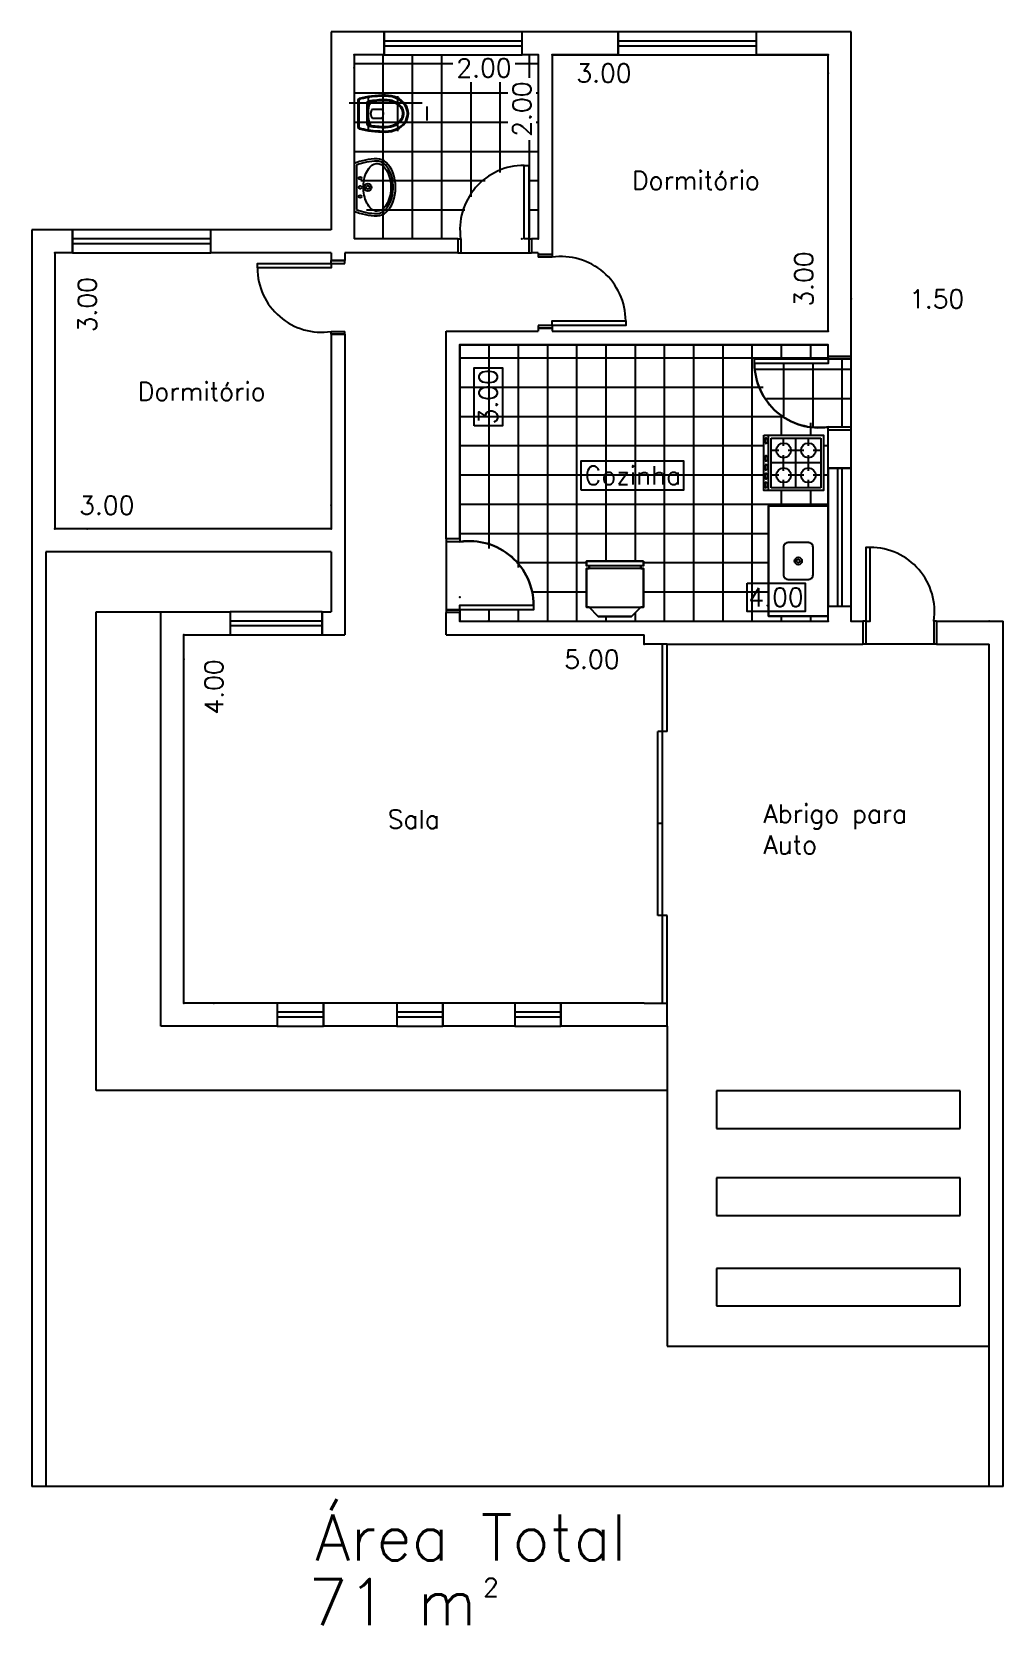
# Model space of a CAD drawing. Extents: x 0 to 10.6, y -1.5 to 15.8.
import ezdxf
from ezdxf.enums import TextEntityAlignment as Align

# ---------------------------------------------------------------- set-up
doc = ezdxf.new("R2010")
doc.units = 0
doc.header["$MEASUREMENT"] = 0
doc.linetypes.add('ACAD_ISO02W100', pattern=[15, 12, -3])
doc.layers.add('1', color=7, linetype='CONTINUOUS')
doc.styles.add('ROMANS', font='ROMANS', dxfattribs={"height": 0.2})

# ---------------------------------------------------------------- blocks, each defined once
blk = doc.blocks.new('J50')
at = {"layer": '1', "color": 7, "linetype": 'Continuous'}
for p, q in [((0, 0.25), (0, 0)), ((0.5, 0.25), (0, 0.25)), ((0.5, 0), (0.5, 0.25)), ((0.5, 0.15), (0, 0.15)), ((0, 0.1), (0.5, 0.1)), ((0, 0), (0.5, 0))]:
    blk.add_line(p, q, dxfattribs=at)
blk = doc.blocks.new('J1')
at = {"layer": '1', "color": 7, "linetype": 'Continuous'}
for p, q in [((0, 0.25), (0, 0)), ((1, 0.25), (0, 0.25)), ((1, 0), (1, 0.25)), ((1, 0.15), (0, 0.15)), ((0, 0.1), (1, 0.1)), ((0, 0), (1, 0))]:
    blk.add_line(p, q, dxfattribs=at)
blk = doc.blocks.new('P80D15')
at = {"layer": '1', "color": 7, "linetype": 'Continuous'}
for p, q in [((0, 0.15), (0, 0)), ((0, 0.15), (0.03, 0.15)), ((0, 0), (0.03, 0)), ((0.03, 0.15), (0.03, 0)), ((0.77, 0.15), (0.77, 0)), ((0.77, 0.15), (0.8, 0.15)), ((0.77, 0), (0.8, 0)), ((0.8, 0.15), (0.8, 0))]:
    blk.add_line(p, q, dxfattribs=at)
blk.add_lwpolyline([(0.77, 0.15), (0.72, 0.15), (0.72, 0.95), (0.77, 0.95)], close=True, dxfattribs=at)
blk.add_arc((0.72, 0.252), 0.698, 90, 188.4445, dxfattribs=at)
blk = doc.blocks.new('P80E25')
at = {"layer": '1', "color": 7, "linetype": 'Continuous'}
for p, q in [((0.03, 0.25), (0, 0.25)), ((0, 0.25), (0, 0)), ((0.03, 0.25), (0.03, 0)), ((0.8, 0.25), (0.77, 0.25)), ((0.77, 0.25), (0.77, 0)), ((0.8, 0.25), (0.8, 0)), ((0.8, 0), (0, 0))]:
    blk.add_line(p, q, dxfattribs=at)
blk.add_lwpolyline([(0.03, 0.25), (0.08, 0.25), (0.08, 1.05), (0.03, 1.05)], close=True, dxfattribs=at)
blk.add_arc((0.08, 0.352), 0.698, 351.5555, 90, dxfattribs=at)
blk = doc.blocks.new('J15')
at = {"layer": '1', "color": 7, "linetype": 'Continuous'}
for p, q in [((1.5, 0.25), (0, 0.25)), ((0, 0.25), (0, 0)), ((1.5, 0), (1.5, 0.25)), ((1.5, 0.15), (0, 0.15)), ((0, 0.1), (1.5, 0.1)), ((0, 0), (1.5, 0))]:
    blk.add_line(p, q, dxfattribs=at)
blk = doc.blocks.new('P80D25')
at = {"layer": '1', "color": 7, "linetype": 'Continuous'}
for p, q in [((0, 0.25), (0, 0)), ((0, 0.25), (0.03, 0.25)), ((0.03, 0.25), (0.03, 0)), ((0.77, 0.25), (0.77, 0)), ((0.77, 0.25), (0.8, 0.25)), ((0.8, 0.25), (0.8, 0)), ((0, 0), (0.8, 0))]:
    blk.add_line(p, q, dxfattribs=at)
blk.add_lwpolyline([(0.77, 0.25), (0.72, 0.25), (0.72, 1.05), (0.77, 1.05)], close=True, dxfattribs=at)
blk.add_arc((0.72, 0.352), 0.698, 90, 188.4445, dxfattribs=at)
blk = doc.blocks.new('VASOSA')
at = {"layer": '1', "color": 7, "linetype": 'Continuous'}
for p, q in [((-0.05, 0.2), (-0.05, 0.3)), ((0.05, 0.2), (0.05, 0.3)), ((-0.145, 0.05), (0.145, 0.05)), ((-0.145, 0.04), (0.145, 0.04)), ((-0.116, 0.15), (0.116, 0.15)), ((-0.116, 0.14), (0.116, 0.14))]:
    blk.add_line(p, q, dxfattribs=at)
for centre, radius, start, end in [((0, 0.25), 0.0707, 44.9896, 134.9689), ((0, 0.25), 0.0707, 225.0311, 315.0104), ((-0.145, 0.06), 0.02, 195.5363, 270), ((-0.145, 0.06), 0.01, 195.5347, 270), ((-0.116, 0.16), 0.02, 189.3868, 270), ((-0.116, 0.16), 0.01, 189.3844, 270), ((0.116, 0.16), 0.01, 270, 350.5759), ((0.116, 0.16), 0.02, 270, 350.5771), ((0.145, 0.06), 0.01, 270, 344.4831), ((0.145, 0.06), 0.02, 270, 344.4637)]:
    blk.add_arc(centre, radius, start, end, dxfattribs=at)
for centre, major_axis, ratio, start_param, end_param in [((0, 0.34), (0, 0.25), 0.8, 4.712389, 7.853982), ((0, 0.34), (0, 0.5), 0.4, 1.570796, 2.178171), ((0, 0.2), (-0.132, 0), 0.380108, 0, 3.141593), ((0, 0.34), (0, 0.5), 0.4, 4.105014, 4.712389)]:
    blk.add_ellipse(centre, major_axis=major_axis, ratio=ratio, start_param=start_param, end_param=end_param, dxfattribs=at)
for points, knots in [([(0.19, 0.34), (0.19, 0.385), (0.18, 0.43), (0.128, 0.535), (0.067, 0.577), (-0.056, 0.582), (-0.118, 0.544), (-0.177, 0.44), (-0.19, 0.39), (-0.19, 0.34)], [0, 0, 0, 0, 0.177081, 0.177081, 0.490064, 0.490064, 0.803048, 0.803048, 1, 1, 1, 1]), ([(0.15, 0.34), (0.15, 0.379), (0.141, 0.418), (0.098, 0.505), (0.052, 0.537), (-0.036, 0.543), (-0.083, 0.519), (-0.137, 0.434), (-0.15, 0.387), (-0.15, 0.34)], [0, 0, 0, 0, 0.176635, 0.176635, 0.481532, 0.481532, 0.786428, 0.786428, 1, 1, 1, 1]), ([(0.14, 0.34), (0.14, 0.377), (0.131, 0.415), (0.086, 0.506), (0.035, 0.535), (-0.049, 0.525), (-0.088, 0.498), (-0.13, 0.419), (-0.14, 0.379), (-0.14, 0.34)], [0, 0, 0, 0, 0.176533, 0.176533, 0.5296, 0.5296, 0.813684, 0.813684, 1, 1, 1, 1]), ([(-0.19, 0.34), (-0.19, 0.263), (-0.183, 0.186), (-0.165, 0.096), (-0.16, 0.076), (-0.155, 0.057)], [0, 0, 0, 0, 0.768322, 0.768322, 1, 1, 1, 1]), ([(0.126, 0.158), (0.13, 0.188), (0.134, 0.22), (0.139, 0.281), (0.14, 0.31), (0.14, 0.34)], [0, 0, 0, 0, 0.526059, 0.526059, 1, 1, 1, 1]), ([(0.135, 0.157), (0.141, 0.188), (0.145, 0.222), (0.149, 0.283), (0.15, 0.312), (0.15, 0.34)], [0, 0, 0, 0, 0.549305, 0.549305, 1, 1, 1, 1]), ([(0.155, 0.057), (0.171, 0.118), (0.183, 0.188), (0.189, 0.287), (0.19, 0.314), (0.19, 0.34)], [0, 0, 0, 0, 0.737868, 0.737868, 1, 1, 1, 1])]:
    blk.add_open_spline(points, degree=3, knots=knots, dxfattribs=at)
for points in [[(-0.15, 0.34), (-0.15, 0.277), (-0.145, 0.214), (-0.135, 0.157)], [(-0.14, 0.34), (-0.14, 0.278), (-0.135, 0.215), (-0.126, 0.158)]]:
    blk.add_open_spline(points, degree=3, dxfattribs=at)
blk = doc.blocks.new('LAVAT')
at = {"layer": '1', "color": 7, "linetype": 'Continuous'}
for p, q in [((-0.257, 0), (0.257, 0)), ((-0.241, 0.025), (0.241, 0.025))]:
    blk.add_line(p, q, dxfattribs=at)
for centre, radius in [((0, 0.15), 0.04), ((-0.1, 0.065), 0.015), ((0, 0.15), 0.02), ((0, 0.065), 0.015), ((0.1, 0.065), 0.015)]:
    blk.add_circle(centre, radius, dxfattribs=at)
for centre, radius, start, end in [((0.31, 0.25), 0.62, 180, 203.78), ((0.31, 0.25), 0.595, 180, 202.2114), ((-0.31, 0.25), 0.595, 337.7886, 0), ((-0.31, 0.25), 0.62, 336.22, 360)]:
    blk.add_arc(centre, radius, start, end, dxfattribs=at)
blk.add_ellipse((0, 0.25), major_axis=(0.31, 0), ratio=0.645161, start_param=0, end_param=3.141593, dxfattribs=at)
for points, knots in [([(0.285, 0.25), (0.285, 0.3), (0.245, 0.354), (0.101, 0.423), (0, 0.434), (-0.174, 0.399), (-0.244, 0.353), (-0.28, 0.286), (-0.285, 0.268), (-0.285, 0.25)], [0, 0, 0, 0, 0.298195, 0.298195, 0.596389, 0.596389, 0.894584, 0.894584, 1, 1, 1, 1]), ([(0.26, 0.25), (0.26, 0.278), (0.242, 0.313), (0.164, 0.37), (0.103, 0.392), (-0.029, 0.404), (-0.098, 0.394), (-0.203, 0.348), (-0.24, 0.314), (-0.266, 0.253), (-0.263, 0.224), (-0.216, 0.162), (-0.168, 0.131), (-0.048, 0.098), (0.023, 0.096), (0.148, 0.123), (0.201, 0.15), (0.251, 0.205), (0.26, 0.229), (0.26, 0.25)], [0, 0, 0, 0, 0.114288, 0.114288, 0.228576, 0.228576, 0.342864, 0.342864, 0.457151, 0.457151, 0.571439, 0.571439, 0.685727, 0.685727, 0.800015, 0.800015, 0.914303, 0.914303, 1, 1, 1, 1])]:
    blk.add_open_spline(points, degree=3, knots=knots, dxfattribs=at)
blk = doc.blocks.new('*M88')
at = {"layer": '1', "color": 7, "linetype": 'Continuous'}
for p in [(140.662, 169.635), (142.662, 169.635), (140.662, 169.493)]:
    blk.add_point(p, dxfattribs=at)
at = {"layer": '1', "color": 7, "linetype": 'Continuous', "style": 'ROMANS'}
blk.add_text('2.00', height=0.2, dxfattribs=at).set_placement((142.073, 169.493), align=Align.MIDDLE)
blk = doc.blocks.new('*M99')
at = {"layer": '1', "color": 7, "linetype": 'Continuous'}
for p in [(142.662, 169.635), (142.485, 167.635), (142.662, 167.635)]:
    blk.add_point(p, dxfattribs=at)
at = {"layer": '1', "color": 7, "linetype": 'Continuous', "style": 'ROMANS'}
blk.add_text('2.00', height=0.2, rotation=90, dxfattribs=at).set_placement((142.485, 169.046), align=Align.MIDDLE)
blk = doc.blocks.new('*M1010')
at = {"layer": '1', "color": 7, "linetype": 'Continuous'}
for p in [(142.812, 169.635), (145.812, 169.635), (145.812, 169.437)]:
    blk.add_point(p, dxfattribs=at)
at = {"layer": '1', "color": 7, "linetype": 'Continuous', "style": 'ROMANS'}
blk.add_text('3.00', height=0.2, dxfattribs=at).set_placement((143.376, 169.437), align=Align.MIDDLE)
blk = doc.blocks.new('*M1111')
at = {"layer": '1', "color": 7, "linetype": 'Continuous'}
for p in [(145.546, 169.635), (145.812, 169.635), (145.812, 166.635)]:
    blk.add_point(p, dxfattribs=at)
at = {"layer": '1', "color": 7, "linetype": 'Continuous', "style": 'ROMANS'}
blk.add_text('3.00', height=0.2, rotation=90, dxfattribs=at).set_placement((145.546, 167.2), align=Align.MIDDLE)
blk = doc.blocks.new('*M1212')
at = {"layer": '1', "color": 7, "linetype": 'Continuous'}
for p in [(141.812, 163.743), (141.812, 163.485), (145.812, 163.485)]:
    blk.add_point(p, dxfattribs=at)
at = {"layer": '1', "color": 7, "linetype": 'Continuous', "style": 'ROMANS'}
blk.add_text('4.00', height=0.2, dxfattribs=at).set_placement((145.245, 163.743), align=Align.MIDDLE)
blk = doc.blocks.new('*M1313')
at = {"layer": '1', "color": 7, "linetype": 'Continuous'}
for p in [(141.812, 166.485), (141.812, 163.485), (142.118, 163.485)]:
    blk.add_point(p, dxfattribs=at)
at = {"layer": '1', "color": 7, "linetype": 'Continuous', "style": 'ROMANS'}
blk.add_text('3.00', height=0.2, rotation=90, dxfattribs=at).set_placement((142.118, 165.921), align=Align.MIDDLE)
blk = doc.blocks.new('*M1414')
at = {"layer": '1', "color": 7, "linetype": 'Continuous'}
for p in [(140.412, 164.742), (137.412, 164.485), (140.412, 164.485)]:
    blk.add_point(p, dxfattribs=at)
at = {"layer": '1', "color": 7, "linetype": 'Continuous', "style": 'ROMANS'}
blk.add_text('3.00', height=0.2, dxfattribs=at).set_placement((137.976, 164.742), align=Align.MIDDLE)
blk = doc.blocks.new('*M1515')
at = {"layer": '1', "color": 7, "linetype": 'Continuous'}
for p in [(137.412, 167.485), (137.412, 164.485), (137.764, 164.485)]:
    blk.add_point(p, dxfattribs=at)
at = {"layer": '1', "color": 7, "linetype": 'Continuous', "style": 'ROMANS'}
blk.add_text('3.00', height=0.2, rotation=90, dxfattribs=at).set_placement((137.764, 166.921), align=Align.MIDDLE)
blk = doc.blocks.new('*M1616')
at = {"layer": '1', "color": 7, "linetype": 'Continuous'}
for p in [(138.812, 163.335), (143.812, 163.235), (138.812, 163.069)]:
    blk.add_point(p, dxfattribs=at)
at = {"layer": '1', "color": 7, "linetype": 'Continuous', "style": 'ROMANS'}
blk.add_text('5.00', height=0.2, dxfattribs=at).set_placement((143.245, 163.069), align=Align.MIDDLE)
blk = doc.blocks.new('*M1717')
at = {"layer": '1', "color": 7, "linetype": 'Continuous'}
for p in [(138.812, 163.335), (138.812, 159.335), (139.14, 159.335)]:
    blk.add_point(p, dxfattribs=at)
at = {"layer": '1', "color": 7, "linetype": 'Continuous', "style": 'ROMANS'}
blk.add_text('4.00', height=0.2, rotation=90, dxfattribs=at).set_placement((139.14, 162.769), align=Align.MIDDLE)
blk = doc.blocks.new('*M1818')
at = {"layer": '1', "color": 7, "linetype": 'Continuous'}
for p in [(146.062, 166.984), (146.062, 163.485), (147.562, 163.485)]:
    blk.add_point(p, dxfattribs=at)
at = {"layer": '1', "color": 7, "linetype": 'Continuous', "style": 'ROMANS'}
blk.add_text('1.50', height=0.2, dxfattribs=at).set_placement((146.99, 166.984), align=Align.MIDDLE)
blk = doc.blocks.new('COZINH')
at = {"layer": '1', "color": 7, "linetype": 'Continuous', "style": 'ROMANS'}
blk.add_text('Cozinha', height=0.2, dxfattribs=at).set_placement((-0.6582, -0.0685))
blk = doc.blocks.new('DORMI')
at = {"layer": '1', "color": 7, "linetype": 'Continuous', "style": 'ROMANS'}
blk.add_text('Dormitório', height=0.2, dxfattribs=at).set_placement((-0.5164, -0.0661))
blk = doc.blocks.new('SALA')
at = {"layer": '1', "color": 7, "linetype": 'Continuous', "style": 'ROMANS'}
blk.add_text('Sala', height=0.2, dxfattribs=at).set_placement((-0.2331, -0.0274))
blk = doc.blocks.new('GELAD')
at = {"layer": '1', "color": 7, "linetype": 'Continuous'}
for p, q in [((0.31, 0.65), (-0.31, 0.65)), ((-0.31, 0.65), (-0.31, 0.6)), ((0.31, 0.6), (-0.31, 0.6)), ((0.31, 0.57), (-0.31, 0.57)), ((-0.31, 0.57), (-0.31, 0.15)), ((-0.28, 0.6), (-0.28, 0.57)), ((0.28, 0.57), (0.28, 0.6)), ((0.31, 0.6), (0.31, 0.65)), ((0.31, 0.15), (0.31, 0.57)), ((-0.31, 0.15), (0.31, 0.15)), ((-0.18, 0.05), (-0.28, 0.15)), ((-0.18, 0.05), (0.18, 0.05)), ((0.18, 0.05), (0.28, 0.15))]:
    blk.add_line(p, q, dxfattribs=at)
blk = doc.blocks.new('FOGÃO4')
at = {"layer": '1', "color": 7, "linetype": 'Continuous'}
for p, q in [((-0.3, 0.7), (0.3, 0.7)), ((-0.3, 0.05), (-0.3, 0.7)), ((0.3, 0.7), (0.3, 0.05)), ((-0.3, 0.65), (0.3, 0.65)), ((-0.27, 0.62), (0.27, 0.62)), ((-0.27, 0.08), (-0.27, 0.62)), ((-0.135, 0.535), (-0.135, 0.62)), ((0, 0.08), (0, 0.62)), ((0.135, 0.535), (0.135, 0.62)), ((0.27, 0.62), (0.27, 0.08)), ((-0.27, 0.485), (-0.185, 0.485)), ((-0.27, 0.35), (0.27, 0.35)), ((-0.135, 0.265), (-0.135, 0.435)), ((-0.085, 0.485), (0.085, 0.485)), ((0.135, 0.265), (0.135, 0.435)), ((0.185, 0.485), (0.27, 0.485)), ((-0.27, 0.215), (-0.185, 0.215)), ((-0.085, 0.215), (0.085, 0.215)), ((0.185, 0.215), (0.27, 0.215)), ((0.3, 0.05), (-0.3, 0.05)), ((0.27, 0.08), (-0.27, 0.08)), ((-0.135, 0.08), (-0.135, 0.165)), ((0.135, 0.08), (0.135, 0.165))]:
    blk.add_line(p, q, dxfattribs=at)
for centre in [(-0.135, 0.485), (0.135, 0.485), (-0.135, 0.215), (0.135, 0.215)]:
    blk.add_circle(centre, 0.08, dxfattribs=at)
for centre in [(-0.24, 0.675), (-0.144, 0.675), (-0.048, 0.675), (0.048, 0.675), (0.24, 0.675)]:
    blk.add_ellipse(centre, major_axis=(-0.03, 0), ratio=0.5, start_param=0, end_param=6.283175, dxfattribs=at)
blk = doc.blocks.new('PIA')
at = {"layer": '1', "color": 7, "linetype": 'Continuous'}
blk.add_lwpolyline([(-0.6, 0), (0.6, 0), (0.6, 0.65), (-0.6, 0.65)], close=True, dxfattribs=at)
blk.add_lwpolyline([(-0.15, 0.165), (0.15, 0.165, 0.414214), (0.2, 0.215), (0.2, 0.435, 0.414214), (0.15, 0.485), (-0.15, 0.485, 0.414214), (-0.2, 0.435), (-0.2, 0.215, 0.414214), (-0.15, 0.165)], format="xyb", dxfattribs=at)
for radius in [0.04, 0.02]:
    blk.add_circle((0, 0.325), radius, dxfattribs=at)
blk = doc.blocks.new('AREA')
at = {"layer": '1', "color": 7, "linetype": 'Continuous', "style": 'ROMANS'}
for s, height, p in [('Área Total', 0.5, (-2.4981, 0.4326)), ('2', 0.2, (-0.673, 0.0397)), ('m', 0.5, (-1.384, -0.2693))]:
    blk.add_text(s, height=height, dxfattribs=at).set_placement(p)
blk.add_attdef('100', (-2.5702, -0.2693), '', height=0.4999, dxfattribs=at)

msp = doc.modelspace()

# ---------------------------------------------------------------- linework, layer by layer
at = {"layer": '1', "color": 7, "linetype": 'Continuous'}
for p, q in [((3.25, 15.8), (3.25, 13.65)), ((3.827, 15.8), (3.25, 15.8)), ((3.827, 15.55), (3.827, 15.8)), ((5.327, 15.55), (5.327, 15.8)), ((6.37, 15.8), (5.327, 15.8)), ((6.37, 15.55), (6.37, 15.8)), ((8.9, 15.8), (7.87, 15.8)), ((7.87, 15.55), (7.87, 15.8)), ((8.9, 12.278), (8.9, 15.8)), ((3.5, 15.55), (3.5, 13.55)), ((3.827, 15.55), (3.5, 15.55)), ((3.5, 15.455), (4.572, 15.455)), ((3.817, 13.55), (3.817, 15.55)), ((4.135, 13.55), (4.135, 15.55)), ((4.452, 13.55), (4.452, 15.55)), ((5.25, 15.455), (5.5, 15.455)), ((5.5, 15.55), (5.327, 15.55)), ((5.405, 15.3), (5.405, 15.55)), ((5.5, 15.55), (5.5, 13.55)), ((5.65, 15.55), (5.65, 13.381)), ((5.65, 15.55), (6.37, 15.55)), ((6.37, 15.55), (5.65, 15.55)), ((8.65, 15.55), (7.87, 15.55)), ((7.87, 15.55), (8.65, 15.55)), ((8.65, 12.55), (8.65, 15.55)), ((4.77, 14.007), (4.77, 15.253)), ((5.087, 14.273), (5.087, 15.253)), ((3.5, 15.137), (5.169, 15.137)), ((3.658, 14.806), (3.658, 15.097)), ((3.658, 15.097), (3.658, 15.097)), ((3.975, 15.072), (3.975, 15.101)), ((3.975, 14.99), (3.975, 15.072)), ((5.477, 15.137), (5.5, 15.137)), ((3.445, 15.03), (3.445, 15.03)), ((3.445, 15.03), (3.54, 15.03)), ((3.54, 15.03), (3.556, 15.03)), ((3.556, 15.03), (4.033, 15.03)), ((3.975, 14.745), (3.975, 14.99)), ((4.033, 15.03), (4.044, 15.03)), ((4.044, 15.03), (4.235, 15.03)), ((4.235, 15.03), (4.238, 15.03)), ((4.293, 14.989), (4.293, 14.99)), ((4.293, 14.837), (4.293, 14.989)), ((3.5, 14.82), (5.169, 14.82)), ((3.658, 14.763), (3.658, 14.806)), ((3.658, 14.731), (3.658, 14.763)), ((3.658, 14.73), (3.658, 14.731)), ((3.975, 14.723), (3.975, 14.745)), ((3.975, 14.722), (3.975, 14.723)), ((4.293, 14.836), (4.293, 14.837)), ((5.477, 14.82), (5.5, 14.82)), ((5.405, 13.55), (5.405, 14.622)), ((3.5, 14.502), (5.5, 14.502)), ((3.575, 14.185), (4.923, 14.185)), ((5.398, 14.185), (5.5, 14.185)), ((3.636, 13.867), (4.702, 13.867)), ((5.398, 13.867), (5.5, 13.867)), ((0, 13.65), (0, 0)), ((0.443, 13.65), (0, 13.65)), ((0.443, 13.4), (0.443, 13.65)), ((3.25, 13.65), (1.943, 13.65)), ((1.943, 13.4), (1.943, 13.65)), ((4.628, 13.55), (3.5, 13.55)), ((4.628, 13.55), (4.628, 13.4)), ((5.5, 13.55), (5.428, 13.55)), ((5.428, 13.55), (5.428, 13.4)), ((0.25, 13.4), (0.25, 10.4)), ((0.443, 13.4), (0.25, 13.4)), ((3.25, 13.4), (1.943, 13.4)), ((3.25, 13.4), (3.25, 13.315)), ((3.4, 13.4), (3.4, 13.315)), ((4.628, 13.4), (3.4, 13.4)), ((4.628, 13.4), (5.398, 13.4)), ((5.5, 13.4), (5.428, 13.4)), ((5.5, 13.4), (5.5, 13.381)), ((5.5, 13.381), (5.65, 13.381)), ((3.4, 13.315), (3.25, 13.315)), ((3.4, 12.515), (3.25, 12.515)), ((3.25, 12.515), (3.25, 10.4)), ((3.4, 12.515), (3.4, 9.25)), ((4.5, 12.55), (5.5, 12.55)), ((4.5, 10.291), (4.5, 12.55)), ((5.5, 12.581), (5.65, 12.581)), ((5.5, 12.581), (5.5, 12.55)), ((5.65, 12.581), (5.65, 12.55)), ((5.65, 12.55), (8.65, 12.55)), ((4.65, 12.4), (8.65, 12.4)), ((4.65, 10.291), (4.65, 12.4)), ((4.968, 10.186), (4.968, 12.4)), ((5.285, 9.983), (5.285, 12.4)), ((5.603, 9.4), (5.603, 12.4)), ((5.92, 9.4), (5.92, 12.4)), ((6.238, 10.05), (6.238, 12.4)), ((6.555, 10.05), (6.555, 12.4)), ((6.872, 9.4), (6.872, 12.4)), ((7.19, 9.4), (7.19, 12.4)), ((7.508, 9.4), (7.508, 12.4)), ((7.825, 9.4), (7.825, 12.4)), ((8.143, 12.248), (8.143, 12.4)), ((8.46, 12.248), (8.46, 12.4)), ((8.65, 12.278), (8.65, 12.4)), ((4.65, 12.258), (8.65, 12.258)), ((7.862, 12.135), (8.9, 12.135)), ((8.168, 11.628), (8.168, 12.198)), ((8.485, 11.51), (8.485, 12.198)), ((8.65, 12.278), (8.9, 12.278)), ((8.803, 11.508), (8.803, 12.248)), ((4.65, 11.94), (7.943, 11.94)), ((7.978, 11.818), (8.9, 11.818)), ((4.65, 11.623), (8.167, 11.623)), ((8.143, 11.418), (8.143, 11.632)), ((8.46, 11.418), (8.46, 11.553)), ((8.65, 11.478), (8.9, 11.478)), ((8.65, 11.06), (8.65, 11.478)), ((8.9, 11.06), (8.9, 11.478)), ((4.65, 11.305), (7.95, 11.305)), ((8.6, 11.305), (8.65, 11.305)), ((4.65, 10.988), (7.95, 10.988)), ((8.6, 10.988), (8.65, 10.988)), ((8.65, 11.06), (8.9, 11.06)), ((8.143, 10.652), (8.143, 10.818)), ((8.46, 10.652), (8.46, 10.818)), ((4.65, 10.67), (8.65, 10.67)), ((3.25, 10.4), (0.25, 10.4)), ((3.25, 10.4), (0.25, 10.4)), ((4.65, 10.291), (4.5, 10.291)), ((4.5, 10.261), (4.5, 9.521)), ((4.65, 10.352), (8, 10.352)), ((3.25, 10.15), (0.15, 10.15)), ((0.15, 10.15), (0.15, 0)), ((3.25, 10.15), (3.25, 9.5)), ((5.264, 10.035), (6.023, 10.035)), ((6.643, 10.035), (8, 10.035)), ((5.43, 9.718), (6.023, 9.718)), ((6.643, 9.718), (8, 9.718)), ((4.968, 9.4), (4.968, 9.521)), ((5.285, 9.4), (5.285, 9.521)), ((8.65, 9.4), (8.65, 9.56)), ((8.65, 9.56), (8.9, 9.56)), ((8.9, 9.4), (8.9, 9.56)), ((0.7, 9.5), (2.153, 9.5)), ((0.7, 4.3), (0.7, 9.5)), ((1.4, 5), (1.4, 9.5)), ((2.153, 9.5), (2.153, 9.25)), ((3.153, 9.5), (3.153, 9.25)), ((3.153, 9.5), (3.25, 9.5)), ((4.5, 9.25), (4.5, 9.491)), ((4.65, 9.491), (4.5, 9.491)), ((4.65, 9.4), (4.65, 9.491)), ((4.65, 9.4), (8.65, 9.4)), ((6.238, 9.4), (6.238, 9.45)), ((6.555, 9.4), (6.555, 9.492)), ((8.143, 9.4), (8.143, 9.452)), ((8.46, 9.4), (8.46, 9.452)), ((8.9, 9.4), (9.027, 9.4)), ((9.027, 9.4), (9.027, 9.15)), ((9.827, 9.4), (9.827, 9.15)), ((9.827, 9.4), (10.55, 9.4)), ((10.55, 0), (10.55, 9.4)), ((1.65, 9.25), (2.153, 9.25)), ((1.65, 5.25), (1.65, 9.25)), ((3.153, 9.25), (3.4, 9.25)), ((4.5, 9.25), (6.65, 9.25)), ((6.65, 9.15), (6.65, 9.25)), ((6.9, 9.15), (6.65, 9.15)), ((6.85, 5.25), (6.85, 9.15)), ((6.9, 9.15), (9.027, 9.15)), ((6.9, 8.2), (6.9, 9.15)), ((9.827, 9.15), (10.4, 9.15)), ((10.4, 0), (10.4, 9.15)), ((6.8, 6.2), (6.8, 8.2)), ((6.9, 8.2), (6.8, 8.2)), ((6.85, 7.2), (6.8, 7.2)), ((6.9, 6.2), (6.8, 6.2)), ((6.9, 5.25), (6.9, 6.2)), ((2.666, 5.25), (1.65, 5.25)), ((2.666, 5.25), (2.666, 5)), ((3.166, 5.25), (3.166, 5)), ((3.964, 5.25), (3.166, 5.25)), ((3.964, 5.25), (3.964, 5)), ((4.464, 5.25), (4.464, 5)), ((5.247, 5.25), (4.464, 5.25)), ((5.247, 5.25), (5.247, 5)), ((6.65, 5.25), (5.747, 5.25)), ((5.747, 5.25), (5.747, 5)), ((6.65, 5.25), (6.9, 5.25)), ((6.9, 5), (6.9, 5.25)), ((2.666, 5), (1.4, 5)), ((3.964, 5), (3.166, 5)), ((5.247, 5), (4.464, 5)), ((6.9, 5), (5.747, 5)), ((6.9, 4.3), (0.7, 4.3)), ((10.55, 0), (0, 0))]:
    msp.add_line(p, q, dxfattribs=at)
at = {"layer": '1', "color": 7, "linetype": 'ACAD_ISO02W100'}
for p, q in [((6.9, 5), (6.9, 1.524)), ((6.9, 1.524), (10.4, 1.524))]:
    msp.add_line(p, q, dxfattribs=at)
at = {"layer": '1', "color": 7, "linetype": 'Continuous'}
for points in [[(4.65, 12.4), (4.65, 10.291), (4.65, 10.261, -0.45807), (5.45, 9.571), (5.45, 9.521), (4.65, 9.521), (4.65, 9.491), (4.65, 9.4), (8.65, 9.4), (8.65, 9.452), (8, 9.452), (8, 10.652), (8.65, 10.652), (8.65, 11.06), (8.65, 11.478), (8.65, 11.508, -0.45807), (7.85, 12.198), (7.85, 12.248), (8.65, 12.248), (8.65, 12.278), (8.65, 12.4), (4.65, 12.4)], [(8.65, 11.508), (8.9, 11.508), (8.9, 12.248), (8.65, 12.248), (8.65, 12.198), (7.85, 12.198, 0.45807), (8.65, 11.508)], [(4.5, 9.521), (4.65, 9.521), (4.65, 9.571), (5.45, 9.571, 0.45807), (4.65, 10.261), (4.5, 10.261), (4.5, 9.521)]]:
    msp.add_lwpolyline(points, format="xyb", dxfattribs=at)
for points in [[(4.803, 11.521), (4.803, 12.15), (5.111, 12.15), (5.111, 11.521), (4.803, 11.521)], [(7.95, 11.418), (8.6, 11.418), (8.6, 10.818), (7.95, 10.818), (7.95, 11.418)], [(5.962, 10.825), (7.08, 10.825), (7.08, 11.137), (5.962, 11.137), (5.962, 10.825)], [(6.643, 10.05), (6.643, 10), (6.613, 10), (6.613, 9.97), (6.643, 9.97), (6.643, 9.55), (6.613, 9.55), (6.513, 9.45), (6.153, 9.45), (6.053, 9.55), (6.023, 9.55), (6.023, 9.97), (6.053, 9.97), (6.053, 10), (6.023, 10), (6.023, 10.05), (6.643, 10.05)], [(7.768, 9.812), (8.4, 9.812), (8.4, 9.503), (7.768, 9.503), (7.768, 9.812)]]:
    msp.add_lwpolyline(points, close=True, dxfattribs=at)
at = {"layer": '1', "color": 7, "linetype": 'ACAD_ISO02W100'}
for points in [[(7.437, 3.888), (10.084, 3.888), (10.084, 4.295), (7.437, 4.295)], [(7.437, 2.943), (10.084, 2.943), (10.084, 3.35), (7.437, 3.35)], [(7.437, 1.96), (10.084, 1.96), (10.084, 2.366), (7.437, 2.366)]]:
    msp.add_lwpolyline(points, close=True, dxfattribs=at)

# ---------------------------------------------------------------- block references
at = {"layer": '1', "color": 7, "linetype": 'Continuous'}
for name, p in [('J15', (3.827, 15.55)), ('J15', (6.37, 15.55)), ('*M88', (-137.162, -154.085)), ('*M99', (-137.162, -154.085)), ('*M1010', (-137.162, -154.085)), ('*M1111', (-137.162, -154.085)), ('P80D15', (4.628, 13.4)), ('DORMI', (7.035, 14.153)), ('J15', (0.443, 13.4)), ('*M1515', (-137.162, -154.085)), ('*M1818', (-137.162, -154.085)), ('*M1313', (-137.162, -154.085)), ('DORMI', (1.667, 11.86)), ('COZINH', (6.664, 10.95)), ('*M1414', (-137.162, -154.085)), ('GELAD', (6.333, 9.4)), ('P80E25', (9.027, 9.15)), ('*M1212', (-137.162, -154.085)), ('J1', (2.153, 9.25)), ('*M1616', (-137.162, -154.085)), ('*M1717', (-137.162, -154.085)), ('SALA', (4.098, 7.174)), ('J50', (2.666, 5)), ('J50', (3.964, 5)), ('J50', (5.247, 5))]:
    msp.add_blockref(name, p, dxfattribs=at)
for name, p, rotation in [('VASOSA', (3.5, 14.912), 270), ('LAVAT', (3.5, 14.111), 270), ('P80D15', (5.5, 13.381), 269.999999999998), ('P80D15', (3.4, 12.515), 90), ('P80D25', (8.9, 11.478), 89.99999999999795), ('FOGÃO4', (8.65, 11.118), 90), ('J15', (8.9, 9.56), 90), ('PIA', (8.65, 10.052), 89.99999999999932), ('P80D15', (4.5, 10.291), 270)]:
    msp.add_blockref(name, p, dxfattribs=dict(at, rotation=rotation))
msp.add_blockref('AREA', (5.574, -1.238), dxfattribs=at).add_auto_attribs({'100': '71'})

# ---------------------------------------------------------------- texts
at = {"layer": '1', "color": 7, "linetype": 'Continuous', "style": 'ROMANS'}
for s, p in [('Abrigo para', (7.947, 7.207)), ('Auto', (7.947, 6.87))]:
    msp.add_text(s, height=0.2, dxfattribs=at).set_placement(p)

doc.saveas('drawing.dxf')
